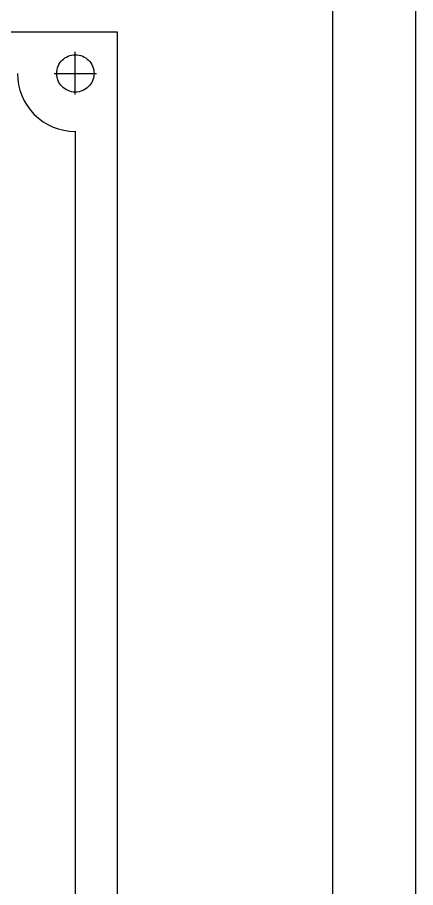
# Model space of a CAD drawing. Header units: millimetres. Extents: x 183355 to 194386, y -190559 to -183233.
# Drawn here: x 185889.5 to 185937.5, y -184423.9 to -184319.1 of the extents above; entities that cross this region are included whole.
import ezdxf

# ---------------------------------------------------------------- set-up
doc = ezdxf.new("R2010")
doc.units = ezdxf.units.MM
doc.header["$LTSCALE"] = 13
doc.linetypes.add('CENTER', pattern=[50.8, 31.75, -6.35, 6.35, -6.35])
doc.layers.get('0').update_dxf_attribs({"color": 1, "linetype": 'CENTER'})
doc.layers.add('PDF_Geometry', color=7, linetype='Continuous')
doc.layers.add('粗实线', color=4, linetype='Continuous')

msp = doc.modelspace()

# ---------------------------------------------------------------- linework, layer by layer
msp.add_circle((185896.487, -184325.837), 2.25)
at = {"layer": 'PDF_Geometry', "lineweight": 25}
for points in [[(185751.493, -184320.839), (185901.514, -184320.839), (185901.514, -184495.854), (185751.493, -184495.854), (185751.493, -184320.839)], [(185896.459, -184328.365), (185896.459, -184323.254)], [(185893.931, -184325.837), (185899.042, -184325.837)], [(185896.459, -184332.802), (185896.459, -184483.834)]]:
    msp.add_lwpolyline(points, dxfattribs=at)
msp.add_arc((185896.456, -184325.869), 6.953, 179.73601, 270.02672, dxfattribs=at)
at = {"layer": '粗实线'}
for p, q in [((185927.479, -183934.971), (185927.479, -185888.969)), ((185937.479, -183934.971), (185937.479, -185888.969))]:
    msp.add_line(p, q, dxfattribs=at)

doc.saveas('drawing.dxf')
